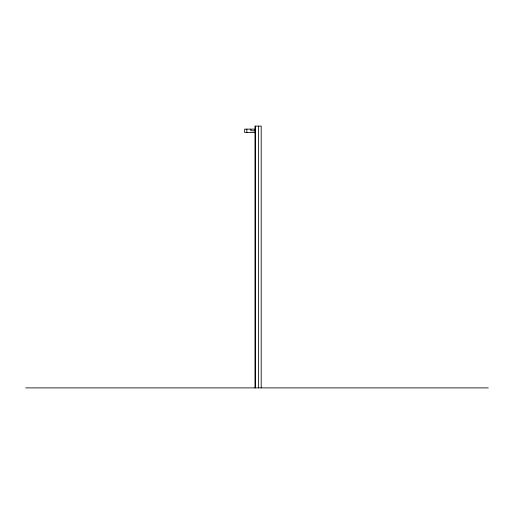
<?xml version="1.0" encoding="UTF-8"?>
<svg xmlns="http://www.w3.org/2000/svg" width="514" height="514" viewBox="0 0 514 514"><rect width="100%" height="100%" fill="white"/><g stroke="black" fill="none" stroke-linecap="round" stroke-linejoin="round"><path stroke-width="0.77" d="M255.548 129.136L244.67 129.136L244.67 132.496L255.548 132.496M255.529 130.813L250.845 130.813L250.845 129.136M25.7 387.89L488.3 387.89M261.196 387.89L261.196 126.11L254.983 126.11L254.983 387.89M258.529 126.11L258.529 387.89M255.426 126.11L255.426 387.89M246.848 129.136L246.848 132.496"/></g></svg>
